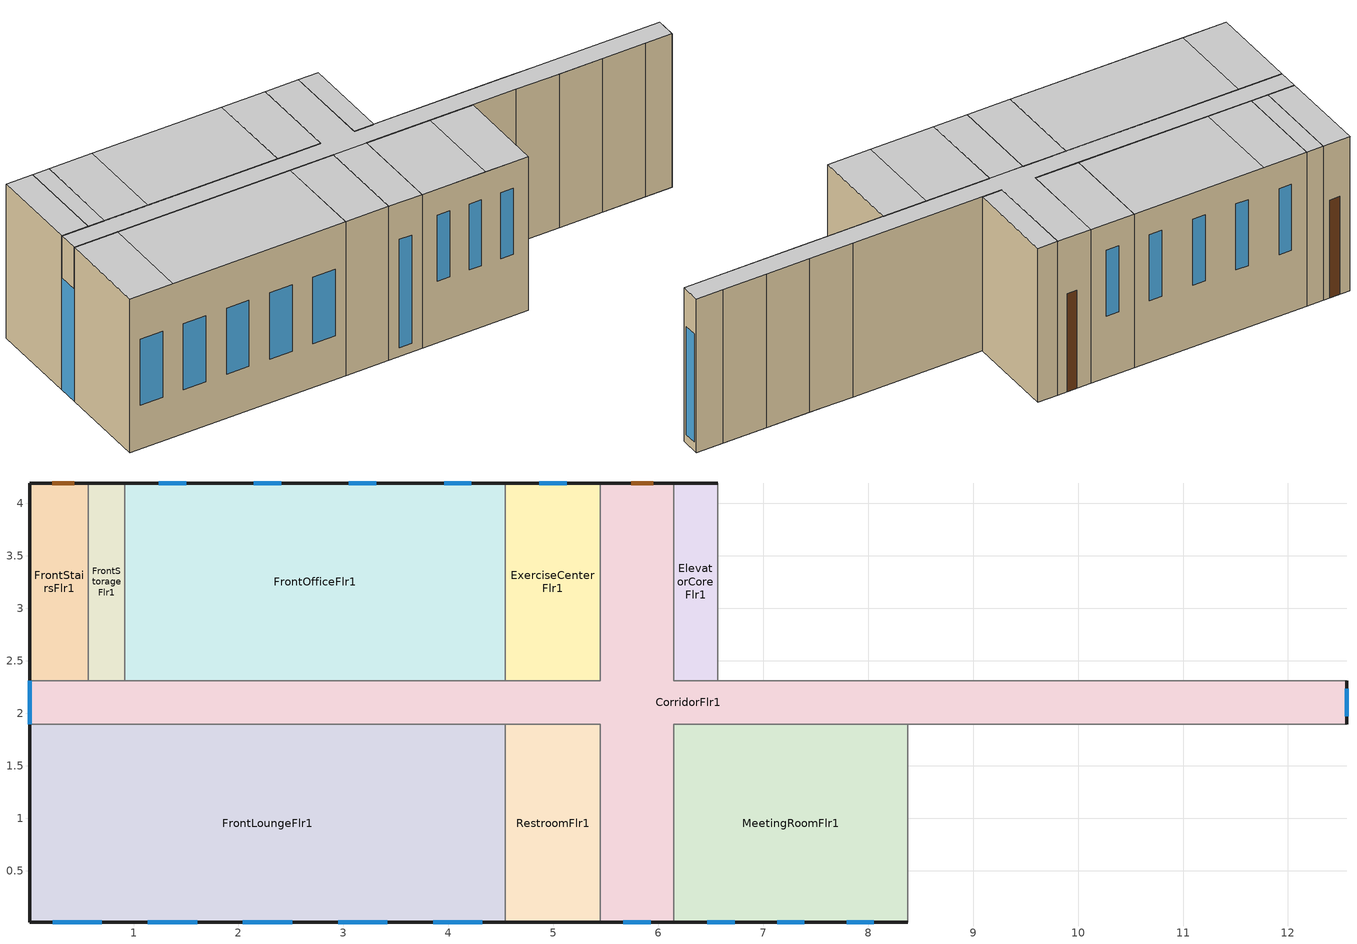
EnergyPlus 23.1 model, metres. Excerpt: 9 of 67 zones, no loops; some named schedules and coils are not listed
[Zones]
CorridorFlr1
 floor ground (S_CorridorFlr1_0_0_0_Ffactor): 12.56,2.31 12.56,1.89 6.15,1.89 6.15,0.01 5.45,0.01 5.45,1.89 0.01,1.89 0.01,2.31 5.45,2.31 5.45,4.19 6.15,4.19 6.15,2.31 z0
 wall outside (LA_Wall_Construction): 12.56,1.89 12.56,2.31 / 6.15,4.19 5.45,4.19 / 0.01,2.31 0.01,1.89 / 5.45,0.01 6.15,0.01 z0:3.35
 wall to RearStairsFlr1 (LA_Wall_Construction): 12.56,2.31 12,2.31 z0:3.35
 wall to GuestRoom104 (LA_Wall_Construction): 12,2.31 11.1,2.31 z0:3.35
 wall to GuestRoom105 (LA_Wall_Construction): 11.1,2.31 10.19,2.31 z0:3.35
 wall to EmployeeLoungeFlr1 (LA_Wall_Construction): 10.19,2.31 9.28,2.31 z0:3.35
 wall to LaundryRoomFlr1 (LA_Wall_Construction): 9.28,2.31 6.56,2.31 z0:3.35
 wall to ElevatorCoreFlr1 (LA_Wall_Construction): 6.56,2.31 6.15,2.31 6.15,4.19 z0:3.35
 wall to ExerciseCenterFlr1 (LA_Wall_Construction): 5.45,4.19 5.45,2.31 4.54,2.31 z0:3.35
 wall to FrontOfficeFlr1 (LA_Wall_Construction): 4.54,2.31 0.92,2.31 z0:3.35
 wall to FrontStorageFlr1 (LA_Wall_Construction): 0.92,2.31 0.57,2.31 z0:3.35
 wall to FrontStairsFlr1 (LA_Wall_Construction): 0.57,2.31 0.01,2.31 z0:3.35
 wall to FrontLoungeFlr1 (LA_Wall_Construction): 0.01,1.89 4.54,1.89 z0:3.35
 wall to RestroomFlr1 (LA_Wall_Construction): 4.54,1.89 5.45,1.89 5.45,0.01 z0:3.35
 wall to MeetingRoomFlr1 (LA_Wall_Construction): 6.15,0.01 6.15,1.89 8.38,1.89 z0:3.35
 wall to MechanicalRoomFlr1 (LA_Wall_Construction): 8.38,1.89 9.28,1.89 z0:3.35
 wall to GuestRoom101 (LA_Wall_Construction): 9.28,1.89 10.19,1.89 z0:3.35
 wall to GuestRoom102 (LA_Wall_Construction): 10.19,1.89 11.1,1.89 z0:3.35
 wall to GuestRoom103 (LA_Wall_Construction): 11.1,1.89 12,1.89 z0:3.35
 wall to RearStorageFlr1 (LA_Wall_Construction): 12,1.89 12.56,1.89 z0:3.35
 window (LA_Window_Construction): 12.56,1.97 12.56,2.23 / 5.67,0.01 5.93,0.01 z0.19:2.55; 0.01,2.31 0.01,1.89 z0:2.44
 door (Swinging Door_con): 5.95,4.19 5.74,4.19 z0:2.13
 ceiling to CorridorFlr2 (LA_Floor_Construction): 12.56,1.89 12.56,2.31 6.15,2.31 6.15,4.19 5.45,4.19 5.45,2.31 0.01,2.31 0.01,1.89 z3.35
 ceiling to GuestRoom206_208 (LA_Floor_Construction): 6.15,0.01 6.15,1.89 5.45,1.89 5.45,0.01 z3.35
ElevatorCoreFlr1
 floor ground (S_ElevatorCoreFlr1_0_0_0_Ffactor): 6.56,4.19 6.56,2.31 6.15,2.31 6.15,4.19 z0
 wall outside (LA_Wall_Construction): 6.56,4.19 6.15,4.19 z0:3.35
 wall to LaundryRoomFlr1 (LA_Wall_Construction): 6.56,2.31 6.56,4.19 z0:3.35
 ceiling to ElevatorCoreFlr2 (LA_Floor_Construction): 6.56,2.31 6.56,4.19 6.15,4.19 6.15,2.31 z3.35
ExerciseCenterFlr1
 floor ground (S_ExerciseCenterFlr1_0_0_0_Ffactor): 5.45,4.19 5.45,2.31 4.54,2.31 4.54,4.19 z0
 wall outside (LA_Wall_Construction): 5.45,4.19 4.54,4.19 z0:3.35
 wall to FrontOfficeFlr1 (LA_Wall_Construction): 4.54,4.19 4.54,2.31 z0:3.35
 window (LA_Window_Construction): 5.13,4.19 4.86,4.19 z1.34:2.78
 ceiling to GuestRoom220_223 (LA_Floor_Construction): 5.45,2.31 5.45,4.19 4.54,4.19 4.54,2.31 z3.35
FrontOfficeFlr1
 floor ground (S_FrontOfficeFlr1_0_0_0_Ffactor): 4.54,4.19 4.54,2.31 0.92,2.31 0.92,4.19 z0
 wall outside (LA_Wall_Construction): 4.54,4.19 0.92,4.19 z0:3.35
 wall to FrontStorageFlr1 (LA_Wall_Construction): 0.92,4.19 0.92,2.31 z0:3.35
 window (LA_Window_Construction): 4.22,4.19 3.96,4.19 / 3.31,4.19 3.05,4.19 / 2.41,4.19 2.15,4.19 / 1.5,4.19 1.24,4.19 z1.34:2.78
 ceiling to GuestRoom220_223 (LA_Floor_Construction): 4.54,2.31 4.54,4.19 1.82,4.19 1.82,2.31 z3.35
 ceiling to GuestRoom224 (LA_Floor_Construction): 1.82,2.31 1.82,4.19 0.92,4.19 0.92,2.31 z3.35
FrontStorageFlr1
 floor ground (S_FrontStorageFlr1_0_0_0_Ffactor): 0.92,4.19 0.92,2.31 0.57,2.31 0.57,4.19 z0
 wall outside (LA_Wall_Construction): 0.92,4.19 0.57,4.19 z0:3.35
 wall to FrontStairsFlr1 (LA_Wall_Construction): 0.57,4.19 0.57,2.31 z0:3.35
 ceiling to FrontStorageFlr2 (LA_Floor_Construction): 0.92,2.31 0.92,4.19 0.57,4.19 0.57,2.31 z3.35
FrontStairsFlr1
 floor ground (S_FrontStairsFlr1_0_0_0_Ffactor): 0.57,4.19 0.57,2.31 0.01,2.31 0.01,4.19 z0
 wall outside (LA_Wall_Construction): 0.57,4.19 0.01,4.19 0.01,2.31 z0:3.35
 door (Swinging Door_con): 0.43,4.19 0.22,4.19 z0:2.13
 ceiling to FrontStairsFlr2 (LA_Floor_Construction): 0.57,2.31 0.57,4.19 0.01,4.19 0.01,2.31 z3.35
FrontLoungeFlr1
 floor ground (S_FrontLoungeFlr1_0_0_0_Ffactor): 4.54,1.89 4.54,0.01 0.01,0.01 0.01,1.89 z0
 wall outside (LA_Wall_Construction): 0.01,1.89 0.01,0.01 4.54,0.01 z0:3.35
 wall to RestroomFlr1 (LA_Wall_Construction): 4.54,0.01 4.54,1.89 z0:3.35
 window (LA_Window_Construction): 0.23,0.01 0.7,0.01 / 1.14,0.01 1.61,0.01 / 2.04,0.01 2.51,0.01 / 2.95,0.01 3.42,0.01 / 3.85,0.01 4.32,0.01 z0.95:2.4
 ceiling to GuestRoom201 (LA_Floor_Construction): 0.92,0.01 0.92,1.89 0.01,1.89 0.01,0.01 z3.35
 ceiling to GuestRoom202_205 (LA_Floor_Construction): 4.54,0.01 4.54,1.89 0.92,1.89 0.92,0.01 z3.35
RestroomFlr1
 floor ground (S_RestroomFlr1_0_0_0_Ffactor): 5.45,1.89 5.45,0.01 4.54,0.01 4.54,1.89 z0
 wall outside (LA_Wall_Construction): 4.54,0.01 5.45,0.01 z0:3.35
 ceiling to GuestRoom206_208 (LA_Floor_Construction): 5.45,0.01 5.45,1.89 4.54,1.89 4.54,0.01 z3.35
MeetingRoomFlr1
 floor ground (S_MeetingRoomFlr1_0_0_0_Ffactor): 8.38,1.89 8.38,0.01 6.15,0.01 6.15,1.89 z0
 wall outside (LA_Wall_Construction): 6.15,0.01 8.38,0.01 z0:3.35
 wall to MechanicalRoomFlr1 (LA_Wall_Construction): 8.38,0.01 8.38,1.89 z0:3.35
 window (LA_Window_Construction): 6.47,0.01 6.73,0.01 / 7.79,0.01 8.05,0.01 / 7.13,0.01 7.39,0.01 z1.34:2.78
 ceiling to GuestRoom206_208 (LA_Floor_Construction): 7.47,0.01 7.47,1.89 6.15,1.89 6.15,0.01 z3.35
 ceiling to GuestRoom209_212 (LA_Floor_Construction): 8.38,0.01 8.38,1.89 7.47,1.89 7.47,0.01 z3.35
[Building]
HotelSmall: North Axis=180; Terrain=Suburbs; Loads Convergence Tolerance Value=0.04; Temperature Convergence Tolerance Value=0.4; Solar Distribution=FullExterior; Maximum Number of Warmup Days=25; Minimum Number of Warmup Days=6
[Site:Location]
Hudson.River.Reserve: Latitude=42.017; Longitude=-73.917; Time Zone=-5; Elevation=12
[SizingPeriod:DesignDay] Day of Month=21; DryBulb Temperature Range Modifier Type=DefaultMultipliers; Humidity Condition Type=Wetbulb; Barometric Pressure=98769; Rain Indicator=No; Snow Indicator=No; Daylight Saving Time Indicator=No
Name | Month | Day Type | Maximum DryBulb Temperature | Daily DryBulb Temperature Range | Wetbulb or DewPoint at Maximum DryBulb | Wind Speed | Wind Direction | Solar Model Indicator | Sky Clearness | ASHRAE Clear Sky Optical Depth for Beam Irradiance taub | ASHRAE Clear Sky Optical Depth for Diffuse Irradiance taud
Buffalo.Niagara.Intl.AP_NY_USA Ann Htg 99.6% Condns DB | 1 | WinterDesignDay | -16.3 | 0 | -16.3 | 5.1 | 270 | ASHRAEClearSky | 0
Buffalo.Niagara.Intl.AP_NY_USA Ann Clg .4% Condns DB=>MWB | 7 | SummerDesignDay | 30.3 | 9.3 | 21.8 | 5.7 | 240 | ASHRAETau |  | 0.462 | 2.001
[Site:GroundTemperature:FCfactorMethod]
January Ground Temperature=9.7; February Ground Temperature=6; March Ground Temperature=-2.2; April Ground Temperature=-3.4; May Ground Temperature=-4.2; June Ground Temperature=2.7; July Ground Temperature=7.5; August Ground Temperature=13.7; September Ground Temperature=18.6; October Ground Temperature=22; November Ground Temperature=20.7; December Ground Temperature=16.5
[Site:WaterMainsTemperature]
Calculation Method=Correlation; Annual Average Outdoor Air Temperature=8.96667; Maximum Difference In Monthly Average Outdoor Air Temperatures=26.2
[MATERIAL] Roughness=MediumRough; Conductivity=0.12; Density=800; Specific Heat=1000; Thermal Absorptance=0.9; Solar Absorptance=0.7; Visible Absorptance=0.7
Name | Thickness
LA_Wall_Assembly | 0.269663
LA_Floor_Assembly | 0.258621
[Material:NoMass]
Opaque Door panel_con: Roughness=MediumRough; Thermal Resistance=0.475973; Thermal Absorptance=0.9; Solar Absorptance=0.7; Visible Absorptance=0.7
[WINDOWMATERIAL:SIMPLEGLAZINGSYSTEM]
LA_Window_Material: UFactor=3.09; Solar Heat Gain Coefficient=0.38; Visible Transmittance=0.6
[Construction]
Swinging Door_con: Opaque Door panel_con
[CONSTRUCTION]
LA_Wall_Construction: LA_Wall_Assembly
LA_Floor_Construction: LA_Floor_Assembly
LA_Window_Construction: LA_Window_Material
[Construction:FfactorGroundFloor] FFactor=0.90012
Name | Area | PerimeterExposed
S_CorridorFlr1_0_0_0_Ffactor | 150.506 | 9.7536
S_FrontLoungeFlr1_0_0_0_Ffactor | 163.056 | 28.0422
S_RestroomFlr1_0_0_0_Ffactor | 32.6113 | 3.9624
S_MeetingRoomFlr1_0_0_0_Ffactor | 80.2739 | 9.7536
S_ElevatorCoreFlr1_0_0_0_Ffactor | 15.0503 | 1.8288
S_ExerciseCenterFlr1_0_0_0_Ffactor | 32.609 | 3.9624
S_FrontOfficeFlr1_0_0_0_Ffactor | 130.436 | 15.8496
S_FrontStairsFlr1_0_0_0_Ffactor | 20.0671 | 10.668
S_FrontStorageFlr1_0_0_0_Ffactor | 12.5419 | 1.524
[Zone] Type=1; Multiplier=1
CorridorFlr1; FrontLoungeFlr1; RestroomFlr1; MeetingRoomFlr1; ElevatorCoreFlr1; ExerciseCenterFlr1; FrontOfficeFlr1; FrontStairsFlr1; FrontStorageFlr1
[People] Number of People Calculation Method=People; Fraction Radiant=0.3; Sensible Heat Fraction=autocalculate; Activity Level Schedule=Activity_Sch; Mean Radiant Temperature Calculation Type=ZoneAveraged
Name | Zone or ZoneList or Space or SpaceList | Number of People Schedule | Number of People
CorridorFlr1_People | CorridorFlr1 | AlwaysOff | 0.423753
ElevatorCoreFlr1_People | ElevatorCoreFlr1 | AlwaysOff | 0.0127126
ExerciseCenterFlr1_People | ExerciseCenterFlr1 | ExerciseCenter_Occ_Sch | 0.366206
FrontLoungeFlr1_People | FrontLoungeFlr1 | Lobby_Occ_Sch | 2.7727
FrontOfficeFlr1_People | FrontOfficeFlr1 | Office_Occ_w_SB_Sch | 0.523151
FrontStairsFlr1_People | FrontStairsFlr1 | AlwaysOff | 0.0565003
FrontStorageFlr1_People | FrontStorageFlr1 | AlwaysOff | 0.0141251
MeetingRoomFlr1_People | MeetingRoomFlr1 | MeetingRoom_Occ_w_SB_Sch | 2.24955
RestroomFlr1_People | RestroomFlr1 | Lobby_Occ_Sch | 0.0918131
[Lights] Design Level Calculation Method=Watts/Area; Return Air Fraction=0; Fraction Radiant=0.7; Fraction Visible=0.2; Fraction Replaceable=1; EndUse Subcategory=LightsWired
Name | Zone or ZoneList or Space or SpaceList | Schedule | Lighting Level | Watts per Zone Floor Area
CorridorFlr1_Lights | CorridorFlr1 | ltg_sch_corridor | 0 | 5.115006
ElevatorCoreFlr1_Lights | ElevatorCoreFlr1 | ltg_sch_elevator | 0 | 0
ExerciseCenterFlr1_Lights | ExerciseCenterFlr1 | ltg_sch_exercise | 0 | 9.532512
FrontLoungeFlr1_Lights | FrontLoungeFlr1 | ltg_sch_lobby | 0 | 7.750008
FrontOfficeFlr1_Lights | FrontOfficeFlr1 | ltg_sch_office | 0 | 6.660162
FrontStairsFlr1_Lights | FrontStairsFlr1 | ltg_sch_stair | 0 | 4.553127
FrontStorageFlr1_Lights | FrontStorageFlr1 | ltg_sch_storage | 0 | 3.458439
MeetingRoomFlr1_Lights | MeetingRoomFlr1 | ltg_sch_meeting | 0 | 8.525007
RestroomFlr1_Lights | RestroomFlr1 | ltg_sch_restroom |  | 7.168761
[ElectricEquipment] Fraction Latent=0; Fraction Radiant=0.5; Fraction Lost=0
Name | Zone or ZoneList or Space or SpaceList | Schedule | Design Level Calculation Method | Design Level | EndUse Subcategory | Watts per Zone Floor Area
CorridorFlr1_PlugLoad | CorridorFlr1 | AlwaysOff | EquipmentLevel | 0 | MiscPlug
ElevatorCoreFlr1_Elevators_Equip | ElevatorCoreFlr1 | BLDG_ELEVATORS | EquipmentLevel | 456.282 | ElevatorLift
Elevators_Lights_Fan | ElevatorCoreFlr1 | ELEV_LIGHT_FAN_SCH_ADD_DF | EquipmentLevel | 5.50931 | ElevatorLightsFan
ExerciseCenterFlr1_PlugLoad | ExerciseCenterFlr1 | ExerciseCenter_Eqp_Sch | Watts/Area | 0 | MiscPlug | 18.59
FrontLoungeFlr1_PlugLoad | FrontLoungeFlr1 | Lobby_Eqp_Sch | Watts/Area | 0 | MiscPlug | 26.06
FrontOfficeFlr1_PlugLoad | FrontOfficeFlr1 | OFF_EQUIP_SCH | Watts/Area | 0 | MiscPlug | 13.78
FrontStairsFlr1_PlugLoad | FrontStairsFlr1 | AlwaysOff | EquipmentLevel | 0 | MiscPlug
FrontStorageFlr1_PlugLoad | FrontStorageFlr1 | AlwaysOff | EquipmentLevel | 0 | MiscPlug
MeetingRoomFlr1_PlugLoad | MeetingRoomFlr1 | MeetingRoom_Eqp_Sch | Watts/Area | 0 | MiscPlug | 6.18
RestroomFlr1_PlugLoad | RestroomFlr1 | AlwaysOff | EquipmentLevel | 0 | MiscPlug
[Daylighting:Controls] Daylighting Method=SplitFlux; Availability Schedule=DaylightAvailSch; Lighting Control Type=Continuousoff; Minimum Input Power Fraction for Continuous or ContinuousOff Dimming Control=0.2; Minimum Light Output Fraction for Continuous or ContinuousOff Dimming Control=0.2; Number of Stepped Control Steps=3; Probability Lighting will be Reset When Needed in Manual Stepped Control=1; Maximum Allowable Discomfort Glare Index=22
Name | Zone or Space | Glare Calculation Daylighting Reference Point | Glare Calculation Azimuth Angle of View Direction Clockwise from Zone yAxis | Daylighting Reference Point 1 | Fraction of Lights Controlled by Reference Point 1 | Illuminance Setpoint at Reference Point 1 | Daylighting Reference Point 2 | Fraction of Lights Controlled by Reference Point 2 | Illuminance Setpoint at Reference Point 2
FrontLoungeFlr1_DaylCtrl | FrontLoungeFlr1 | FrontLoungeFlr1_DaylRefPt1 | 180 | FrontLoungeFlr1_DaylRefPt1 | 0.29 | 161 | FrontLoungeFlr1_DaylRefPt2 | 0.29 | 161
MeetingRoomFlr1_DaylCtrl | MeetingRoomFlr1 | MeetingRoomFlr1_DaylRefPt1 | 180 | MeetingRoomFlr1_DaylRefPt1 | 0.28 | 323 | MeetingRoomFlr1_DaylRefPt2 | 0.28 | 323
FrontOfficeFlr1_DaylCtrl | FrontOfficeFlr1 | FrontOfficeFlr1_DaylRefPt1 | 0 | FrontOfficeFlr1_DaylRefPt1 | 0.26 | 323 | FrontOfficeFlr1_DaylRefPt2 | 0.26 | 323
[ZoneInfiltration:DesignFlowRate] Temperature Term Coefficient=0; Velocity Squared Term Coefficient=0
Name | Zone or ZoneList or Space or SpaceList | Schedule | Design Flow Rate Calculation Method | Design Flow Rate | Flow Rate per Exterior Surface Area | Constant Term Coefficient | Velocity Term Coefficient
CorridorFlr1_Infiltration | CorridorFlr1 | AlwaysOn | Flow/ExteriorWallArea | 0 | 0.000569572 | 0 | 0.224
CorridorFlr1_Door_Infiltration | CorridorFlr1 | INFIL_Door_Opening_SCH | Flow/Zone | 0.0309612 |  | 1 | 0
ElevatorCoreFlr1_Infiltration | ElevatorCoreFlr1 | AlwaysOn | Flow/ExteriorWallArea | 0 | 0.000569572 | 0 | 0.224
ExerciseCenterFlr1_Infiltration | ExerciseCenterFlr1 | CommonArea_Infil_Sch | Flow/ExteriorWallArea | 0 | 0.000569572 | 0 | 0.224
FrontLoungeFlr1_Infiltration | FrontLoungeFlr1 | CommonArea_Infil_Sch | Flow/ExteriorWallArea | 0 | 0.000569572 | 0 | 0.224
FrontOfficeFlr1_Infiltration | FrontOfficeFlr1 | CommonArea_Infil_Sch | Flow/ExteriorWallArea | 0 | 0.000569572 | 0 | 0.224
FrontStairsFlr1_Infiltration | FrontStairsFlr1 | AlwaysOn | Flow/ExteriorWallArea | 0 | 0.000569572 | 0 | 0.224
FrontStorageFlr1_Infiltration | FrontStorageFlr1 | AlwaysOn | Flow/ExteriorWallArea | 0 | 0.000569572 | 0 | 0.224
MeetingRoomFlr1_Infiltration | MeetingRoomFlr1 | GuestRoom_Infil_Sch | Flow/ExteriorWallArea | 0 | 0.000569572 | 0 | 0.224
RestroomFlr1_Infiltration | RestroomFlr1 | CommonArea_Infil_Sch | Flow/ExteriorWallArea | 0 | 0.000569572 | 0 | 0.224
[Exterior:Lights]
Exterior_Lights: Schedule=Exterior_Lgt_ALWAYS_ON; Design Level=123.519; Control Option=AstronomicalClock; EndUse Subcategory=General
[Sizing:Zone] Zone Cooling Design Supply Air Temperature Input Method=SupplyAirTemperature; Zone Cooling Design Supply Air Temperature=14; Zone Heating Design Supply Air Temperature Input Method=SupplyAirTemperature; Zone Heating Design Supply Air Temperature=50; Zone Cooling Design Supply Air Humidity Ratio=0.008; Zone Heating Design Supply Air Humidity Ratio=0.008; Cooling Design Air Flow Method=DesignDay; Cooling Design Air Flow Rate=0; Cooling Minimum Air Flow Fraction=0; Heating Design Air Flow Method=DesignDay; Heating Design Air Flow Rate=0; Zone Load Sizing Method=Sensible Load Only No Latent Load; Zone Latent Cooling Design Supply Air Humidity Ratio Input Method=HumidityRatioDifference; Zone Cooling Design Supply Air Humidity Ratio Difference=0.005; Zone Latent Heating Design Supply Air Humidity Ratio Input Method=HumidityRatioDifference; Zone Humidification Design Supply Air Humidity Ratio Difference=0.005
Name | Design Specification Outdoor Air Object
CorridorFlr1 | SZ DSOA CorridorFlr1
FrontStairsFlr1 | SZ DSOA FrontStairsFlr1
[ZoneControl:Thermostat]
Name | Zone or ZoneList | Control Type Schedule | Control 1
CorridorFlr1 Thermostat | CorridorFlr1 | COMPACT HVAC-ALWAYS 4 | CommonArea Thermostat Dual SP Control
FrontStairsFlr1 Thermostat | FrontStairsFlr1 | COMPACT HVAC-ALWAYS 1 | SemiHeated_HtgSP
[ZoneHVAC:PackagedTerminalAirConditioner] Availability Schedule=COMPACT HVAC-ALWAYS 1; Cooling Supply Air Flow Rate=Autosize; Heating Supply Air Flow Rate=Autosize; No Load Supply Air Flow Rate=Autosize; Cooling Outdoor Air Flow Rate=Autosize; Heating Outdoor Air Flow Rate=Autosize; No Load Outdoor Air Flow Rate=Autosize; Fan Placement=DrawThrough
Name | Supply Air Fan | Heating Coil | Cooling Coil | Supply Air Fan Operating Mode Schedule
101 PTAC | 101 PTAC Supply Fan | 101 PTAC Heating Coil | 101 PTAC PTAC Cooling Coil | Vac_Guestroom_Vent_Ctrl
102 PTAC | 102 PTAC Supply Fan | 102 PTAC Heating Coil | 102 PTAC PTAC Cooling Coil | Vac_Guestroom_Vent_Ctrl
103 PTAC | 103 PTAC Supply Fan | 103 PTAC Heating Coil | 103 PTAC PTAC Cooling Coil | Occ_Guestroom_Vent_Ctrl_20min
104 PTAC | 104 PTAC Supply Fan | 104 PTAC Heating Coil | 104 PTAC PTAC Cooling Coil | Occ_Guestroom_Vent_Ctrl_20min
105 PTAC | 105 PTAC Supply Fan | 105 PTAC Heating Coil | 105 PTAC PTAC Cooling Coil | Occ_Guestroom_Vent_Ctrl_20min
201 PTAC | 201 PTAC Supply Fan | 201 PTAC Heating Coil | 201 PTAC PTAC Cooling Coil | Vac_Guestroom_Vent_Ctrl
202_205 PTAC | 202_205 PTAC Supply Fan | 202_205 PTAC Heating Coil | 202_205 PTAC PTAC Cooling Coil | Occ_Guestroom_Vent_Ctrl_20min
206_208 PTAC | 206_208 PTAC Supply Fan | 206_208 PTAC Heating Coil | 206_208 PTAC PTAC Cooling Coil | Occ_Guestroom_Vent_Ctrl_20min
209_212 PTAC | 209_212 PTAC Supply Fan | 209_212 PTAC Heating Coil | 209_212 PTAC PTAC Cooling Coil | Occ_Guestroom_Vent_Ctrl_20min
213 PTAC | 213 PTAC Supply Fan | 213 PTAC Heating Coil | 213 PTAC PTAC Cooling Coil | Occ_Guestroom_Vent_Ctrl_20min
214 PTAC | 214 PTAC Supply Fan | 214 PTAC Heating Coil | 214 PTAC PTAC Cooling Coil | Occ_Guestroom_Vent_Ctrl_20min
215_218 PTAC | 215_218 PTAC Supply Fan | 215_218 PTAC Heating Coil | 215_218 PTAC PTAC Cooling Coil | Vac_Guestroom_Vent_Ctrl
219 PTAC | 219 PTAC Supply Fan | 219 PTAC Heating Coil | 219 PTAC PTAC Cooling Coil | Occ_Guestroom_Vent_Ctrl_20min
220_223 PTAC | 220_223 PTAC Supply Fan | 220_223 PTAC Heating Coil | 220_223 PTAC PTAC Cooling Coil | Occ_Guestroom_Vent_Ctrl_20min
224 PTAC | 224 PTAC Supply Fan | 224 PTAC Heating Coil | 224 PTAC PTAC Cooling Coil | Occ_Guestroom_Vent_Ctrl_20min
301 PTAC | 301 PTAC Supply Fan | 301 PTAC Heating Coil | 301 PTAC PTAC Cooling Coil | Vac_Guestroom_Vent_Ctrl
302_305 PTAC | 302_305 PTAC Supply Fan | 302_305 PTAC Heating Coil | 302_305 PTAC PTAC Cooling Coil | Vac_Guestroom_Vent_Ctrl
306_308 PTAC | 306_308 PTAC Supply Fan | 306_308 PTAC Heating Coil | 306_308 PTAC PTAC Cooling Coil | Vac_Guestroom_Vent_Ctrl
309_312 PTAC | 309_312 PTAC Supply Fan | 309_312 PTAC Heating Coil | 309_312 PTAC PTAC Cooling Coil | Occ_Guestroom_Vent_Ctrl_20min
313 PTAC | 313 PTAC Supply Fan | 313 PTAC Heating Coil | 313 PTAC PTAC Cooling Coil | Vac_Guestroom_Vent_Ctrl
314 PTAC | 314 PTAC Supply Fan | 314 PTAC Heating Coil | 314 PTAC PTAC Cooling Coil | Occ_Guestroom_Vent_Ctrl_20min
315_318 PTAC | 315_318 PTAC Supply Fan | 315_318 PTAC Heating Coil | 315_318 PTAC PTAC Cooling Coil | Occ_Guestroom_Vent_Ctrl_20min
319 PTAC | 319 PTAC Supply Fan | 319 PTAC Heating Coil | 319 PTAC PTAC Cooling Coil | Vac_Guestroom_Vent_Ctrl
320_323 PTAC | 320_323 PTAC Supply Fan | 320_323 PTAC Heating Coil | 320_323 PTAC PTAC Cooling Coil | Occ_Guestroom_Vent_Ctrl_20min
324 PTAC | 324 PTAC Supply Fan | 324 PTAC Heating Coil | 324 PTAC PTAC Cooling Coil | Vac_Guestroom_Vent_Ctrl
401 PTAC | 401 PTAC Supply Fan | 401 PTAC Heating Coil | 401 PTAC PTAC Cooling Coil | Occ_Guestroom_Vent_Ctrl_20min
402_405 PTAC | 402_405 PTAC Supply Fan | 402_405 PTAC Heating Coil | 402_405 PTAC PTAC Cooling Coil | Vac_Guestroom_Vent_Ctrl
406_408 PTAC | 406_408 PTAC Supply Fan | 406_408 PTAC Heating Coil | 406_408 PTAC PTAC Cooling Coil | Vac_Guestroom_Vent_Ctrl
409_412 PTAC | 409_412 PTAC Supply Fan | 409_412 PTAC Heating Coil | 409_412 PTAC PTAC Cooling Coil | Occ_Guestroom_Vent_Ctrl_20min
413 PTAC | 413 PTAC Supply Fan | 413 PTAC Heating Coil | 413 PTAC PTAC Cooling Coil | Vac_Guestroom_Vent_Ctrl
414 PTAC | 414 PTAC Supply Fan | 414 PTAC Heating Coil | 414 PTAC PTAC Cooling Coil | Vac_Guestroom_Vent_Ctrl
415_418 PTAC | 415_418 PTAC Supply Fan | 415_418 PTAC Heating Coil | 415_418 PTAC PTAC Cooling Coil | Occ_Guestroom_Vent_Ctrl_20min
419 PTAC | 419 PTAC Supply Fan | 419 PTAC Heating Coil | 419 PTAC PTAC Cooling Coil | Occ_Guestroom_Vent_Ctrl_20min
420_423 PTAC | 420_423 PTAC Supply Fan | 420_423 PTAC Heating Coil | 420_423 PTAC PTAC Cooling Coil | Occ_Guestroom_Vent_Ctrl_20min
424 PTAC | 424 PTAC Supply Fan | 424 PTAC Heating Coil | 424 PTAC PTAC Cooling Coil | Occ_Guestroom_Vent_Ctrl_20min
CorridorFlr1 PTAC | CorridorFlr1 PTAC Supply Fan | CorridorFlr1 PTAC Heating Coil | CorridorFlr1 PTAC PTAC Cooling Coil | AlwaysOn
